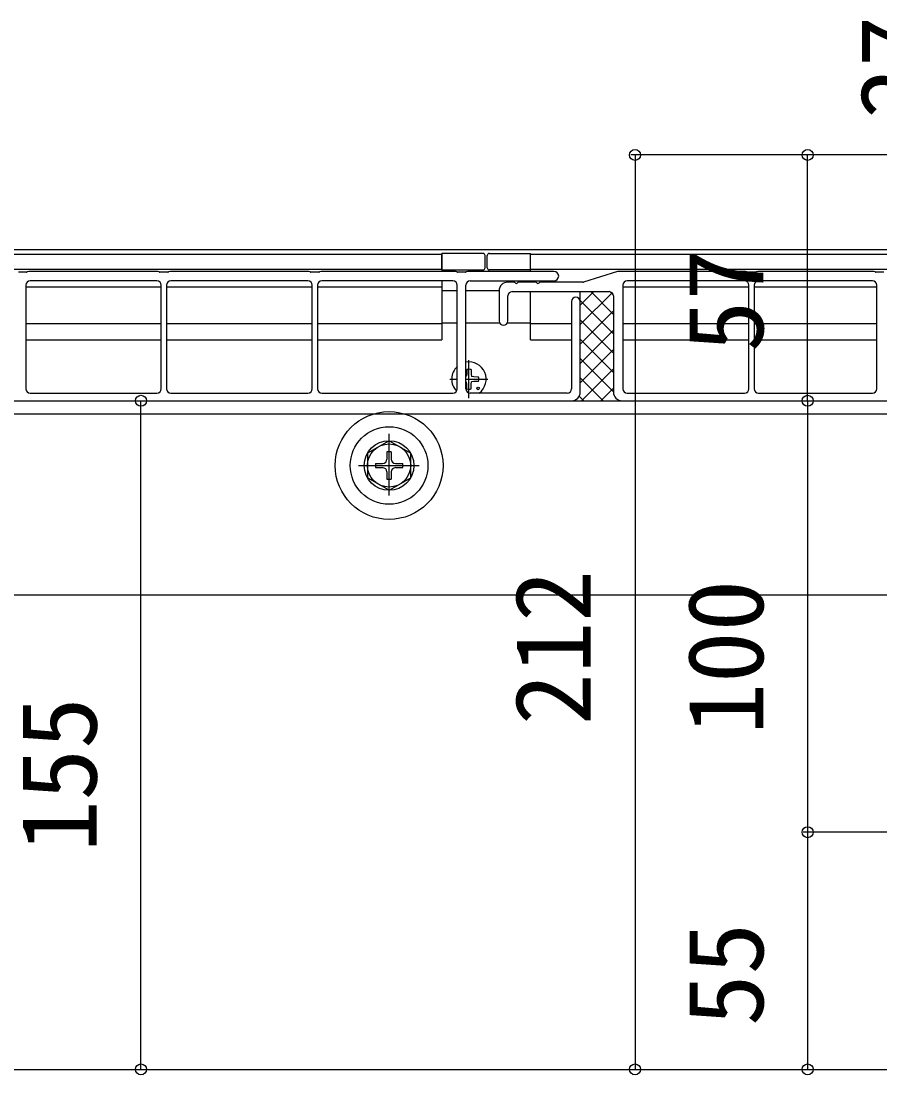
# Model space of a CAD drawing. Units: millimetres, scale not verified. Extents: x -1050 to 1050, y -1570 to 1562.
# Drawn here: x 217.2 to 416.2, y -1089.3 to -845 of the extents above; entities that cross this region are included whole.
import ezdxf
from ezdxf.enums import TextEntityAlignment as Align

# ---------------------------------------------------------------- set-up
doc = ezdxf.new("R2010")
doc.units = ezdxf.units.MM
doc.header["$LTSCALE"] = 8
for name, color, linetype in [('0-4_YKK_12', 2, 'Continuous'), ('0-5_YKK_13', 4, 'Continuous'), ('0-6_YKK_D', 6, 'Continuous')]:
    doc.layers.add(name, color=color, linetype=linetype)
doc.styles.add('ＭＳ ゴシック', font='')
doc.styles.get('ＭＳ ゴシック').set_extended_font_data('MS Gothic')

msp = doc.modelspace()

# ---------------------------------------------------------------- linework, layer by layer
at = {"layer": '0-4_YKK_12'}
for p, q in [((60.25, -899.002), (314.75, -899.002)), ((314.75, -899.002), (314.75, -903.002)), ((335.25, -903.002), (335.25, -899.002)), ((335.25, -899.002), (509.25, -899.002)), ((60.25, -902.502), (314.75, -902.502)), ((335.25, -902.502), (509.25, -902.502)), ((314.75, -905.202), (314.75, -918.873)), ((218.3, -906.602), (249.7, -906.602)), ((250.9, -906.602), (284.7, -906.602)), ((285.9, -906.602), (314.75, -906.602)), ((318.3, -907.502), (314.75, -907.502)), ((328, -907.502), (320.3, -907.502)), ((335.25, -918.873), (335.25, -907.702)), ((356.7, -906.602), (385.9, -906.602)), ((387.1, -906.602), (415.5, -906.602)), ((218.3, -915.074), (249.7, -915.074)), ((250.9, -915.074), (284.7, -915.074)), ((285.9, -915.074), (314.75, -915.074)), ((318.3, -915.002), (314.75, -915.002)), ((328.134, -915.002), (320.3, -915.002)), ((335.25, -915.002), (329.866, -915.002)), ((335.25, -915.074), (344.8, -915.074)), ((356.7, -915.074), (385.9, -915.074)), ((387.1, -915.074), (415.5, -915.074)), ((218.3, -918.873), (249.7, -918.873)), ((250.9, -918.873), (284.7, -918.873)), ((285.9, -918.873), (314.75, -918.873)), ((335.25, -918.873), (344.8, -918.873)), ((356.7, -918.873), (385.9, -918.873)), ((387.1, -918.873), (415.5, -918.873)), ((95, -936.002), (562, -936.002)), ((95, -978.002), (562, -978.002))]:
    msp.add_line(p, q, dxfattribs=at)
for points in [[(521.718, -898.002), (-526, -898.002), (-526, -898.852)], [(-526, -1088.002), (560, -1088.002), (560, -1038.002)]]:
    msp.add_lwpolyline(points, dxfattribs=at)
msp.add_circle((302.5, -948.002), 9, dxfattribs=at)
at = {"layer": '0-5_YKK_13'}
for p, q in [((324.25, -898.852), (314.75, -898.852)), ((314.75, -902.652), (314.75, -898.852)), ((325.75, -898.852), (335.25, -898.852)), ((335.25, -902.652), (335.25, -898.852)), ((324.75, -902.152), (324.75, -899.352)), ((325.25, -902.152), (325.25, -899.352)), ((218.477, -903.152), (216.623, -903.152)), ((218.98, -903.023), (218.62, -903.131)), ((248.727, -903.002), (219.123, -903.002)), ((249.23, -903.131), (248.87, -903.023)), ((251.227, -903.152), (249.373, -903.152)), ((251.73, -903.023), (251.37, -903.131)), ((283.727, -903.002), (251.873, -903.002)), ((284.23, -903.131), (283.87, -903.023)), ((286.227, -903.152), (284.373, -903.152)), ((286.73, -903.023), (286.37, -903.131)), ((317.727, -903.002), (286.873, -903.002)), ((314.75, -902.652), (323.75, -902.652)), ((318.23, -903.131), (317.87, -903.023)), ((320.227, -903.152), (318.373, -903.152)), ((320.73, -903.023), (320.37, -903.131)), ((340.7, -903.002), (320.873, -903.002)), ((323.75, -902.652), (324.25, -902.652)), ((326.25, -902.652), (325.75, -902.652)), ((335.25, -902.652), (326.25, -902.652)), ((355.427, -903.025), (347.573, -905.479)), ((384.927, -903.002), (355.576, -903.002)), ((385.43, -903.131), (385.07, -903.023)), ((387.427, -903.152), (385.573, -903.152)), ((387.93, -903.023), (387.57, -903.131)), ((414.677, -903.002), (388.073, -903.002)), ((415.18, -903.131), (414.82, -903.023)), ((417.177, -903.152), (415.323, -903.152)), ((218.3, -906.202), (218.3, -930.202)), ((248.7, -905.202), (219.3, -905.202)), ((249.7, -930.202), (249.7, -906.202)), ((250.9, -906.202), (250.9, -930.202)), ((283.7, -905.202), (251.9, -905.202)), ((284.7, -930.202), (284.7, -906.202)), ((285.9, -906.202), (285.9, -930.202)), ((317.3, -905.202), (286.9, -905.202)), ((318.3, -930.202), (318.3, -906.202)), ((320.3, -930.202), (320.3, -906.202)), ((321.3, -905.202), (340.7, -905.202)), ((331.48, -905.502), (330, -905.502)), ((336.48, -905.502), (332.52, -905.502)), ((347.424, -905.502), (337.52, -905.502)), ((356.7, -906.202), (356.7, -930.202)), ((384.9, -905.202), (357.7, -905.202)), ((385.9, -930.202), (385.9, -906.202)), ((387.1, -906.202), (387.1, -930.202)), ((414.5, -905.202), (388.1, -905.202)), ((415.5, -930.202), (415.5, -906.202)), ((328, -907.502), (328, -914.502)), ((330, -914.502), (330, -908.702)), ((331, -907.702), (353.5, -907.702)), ((346.8, -910.002), (346.8, -907.702)), ((346.8, -910.858), (349.956, -907.702)), ((346.8, -915.348), (354.18, -907.969)), ((354.5, -912.961), (349.241, -907.702)), ((354.464, -908.435), (353.767, -907.738)), ((354.5, -908.702), (354.5, -931.002)), ((344.8, -910.002), (344.8, -930.202)), ((354.5, -917.452), (346.8, -909.752)), ((346.8, -931.002), (346.8, -910.002)), ((346.8, -919.838), (354.5, -912.138)), ((354.5, -921.942), (346.8, -914.242)), ((346.8, -924.329), (354.5, -916.629)), ((354.5, -926.432), (346.8, -918.732)), ((346.8, -928.819), (354.5, -921.119)), ((354.5, -930.922), (346.8, -923.222)), ((320.5, -925.757), (320.481, -926.865)), ((321, -932.402), (321, -923.602)), ((321.5, -925.757), (321.519, -926.865)), ((347.107, -933.002), (354.5, -925.609)), ((316.6, -928.002), (318.3, -928.002)), ((320.3, -927.398), (320.38, -927.382)), ((320.3, -928.002), (325.4, -928.002)), ((320.481, -926.865), (320.38, -927.382)), ((321.519, -926.865), (321.62, -927.382)), ((322.137, -927.483), (321.62, -927.382)), ((323.245, -927.502), (322.137, -927.483)), ((352.09, -933.002), (346.8, -927.712)), ((320.3, -928.606), (320.38, -928.622)), ((320.481, -929.139), (320.38, -928.622)), ((320.5, -930.247), (320.481, -929.139)), ((321.5, -930.247), (321.519, -929.139)), ((321.519, -929.139), (321.62, -928.622)), ((322.137, -928.521), (321.62, -928.622)), ((323.245, -928.502), (322.137, -928.521)), ((351.597, -933.002), (354.5, -930.099)), ((66.3, -933.002), (344.8, -933.002)), ((219.3, -931.202), (248.7, -931.202)), ((251.9, -931.202), (283.7, -931.202)), ((286.9, -931.202), (317.3, -931.202)), ((343.8, -931.202), (321.3, -931.202)), ((344.3, -933.002), (356.5, -933.002)), ((347.6, -933.002), (346.556, -931.959)), ((356.087, -933.002), (356.123, -932.966)), ((356.5, -933.002), (553, -933.002)), ((357.7, -931.202), (384.9, -931.202)), ((388.1, -931.202), (414.5, -931.202)), ((302.5, -942.252), (297.5, -945.139)), ((302.5, -954.955), (302.5, -940.671)), ((302.5, -942.252), (307.5, -945.139)), ((297.5, -945.139), (297.5, -950.865)), ((302, -944.852), (302, -946.502)), ((303, -944.852), (302, -944.852)), ((303, -944.852), (303, -946.502)), ((307.5, -950.865), (307.5, -945.139)), ((299.35, -947.502), (301, -947.502)), ((299.35, -947.502), (299.35, -948.502)), ((304, -947.502), (305.65, -947.502)), ((305.65, -948.502), (305.65, -947.502)), ((295.433, -948.002), (309.494, -948.002)), ((299.35, -948.502), (301, -948.502)), ((302, -949.502), (302, -951.152)), ((303, -949.502), (303, -951.152)), ((304, -948.502), (305.65, -948.502)), ((302.5, -953.752), (297.5, -950.865)), ((302, -951.152), (303, -951.152)), ((302.5, -953.752), (307.5, -950.865))]:
    msp.add_line(p, q, dxfattribs=at)
for centre, radius in [((323.121, -930.123), 0.3), ((302.5, -948.002), 12.5), ((302.5, -948.002), 5.75), ((302.5, -948.002), 5)]:
    msp.add_circle(centre, radius, dxfattribs=at)
for centre, radius, start, end in [((324.25, -899.352), 0.5, 0, 90), ((325.75, -899.352), 0.5, 90, 180), ((218.477, -902.652), 0.5, 270, 286.69924), ((219.123, -903.502), 0.5, 90, 106.69924), ((248.727, -903.502), 0.5, 73.30076, 90), ((249.373, -902.652), 0.5, 253.30076, 270), ((251.227, -902.652), 0.5, 270, 286.69924), ((251.873, -903.502), 0.5, 90, 106.69924), ((283.727, -903.502), 0.5, 73.30076, 90), ((284.373, -902.652), 0.5, 253.30076, 270), ((286.227, -902.652), 0.5, 270, 286.69924), ((286.873, -903.502), 0.5, 90, 106.69924), ((317.727, -903.502), 0.5, 73.30076, 90), ((318.373, -902.652), 0.5, 253.30076, 270), ((320.227, -902.652), 0.5, 270, 286.69924), ((320.873, -903.502), 0.5, 90, 106.69924), ((324.25, -902.152), 0.5, 270, 0), ((325.75, -902.152), 0.5, 180, 270), ((340.7, -904.102), 1.1, 270, 90), ((355.576, -903.502), 0.5, 90, 107.35402), ((384.927, -903.502), 0.5, 73.30076, 90), ((385.573, -902.652), 0.5, 253.30076, 270), ((387.427, -902.652), 0.5, 270, 286.69924), ((388.073, -903.502), 0.5, 90, 106.69924), ((414.677, -903.502), 0.5, 73.30076, 90), ((415.323, -902.652), 0.5, 253.30076, 270), ((219.3, -906.202), 1, 90, 180), ((248.7, -906.202), 1, 0, 90), ((251.9, -906.202), 1, 90, 180), ((283.7, -906.202), 1, 0, 90), ((286.9, -906.202), 1, 90, 180), ((317.3, -906.202), 1, 0, 90), ((321.3, -906.202), 1, 90, 180), ((330, -907.502), 2, 90, 180), ((331.48, -905.802), 0.3, 30, 90), ((332, -905.502), 0.3, 210, 330), ((332.52, -905.802), 0.3, 90, 150), ((336.48, -905.802), 0.3, 30, 90), ((337, -905.502), 0.3, 210, 330), ((337.52, -905.802), 0.3, 90, 150), ((347.424, -905.002), 0.5, 270, 287.35402), ((357.7, -906.202), 1, 90, 180), ((384.9, -906.202), 1, 0, 90), ((388.1, -906.202), 1, 90, 180), ((414.5, -906.202), 1, 360, 90), ((331, -908.702), 1, 90, 180), ((353.5, -908.702), 1, 0, 90), ((345.8, -910.002), 1, 0, 180), ((329, -914.502), 1, 180, 0), ((321, -928.002), 4, 132.45415, 223.91591), ((321, -928.002), 4, 306.8699, 100.07866), ((321, -928.002), 2.3, 77.44414, 102.55586), ((321, -928.002), 2.3, 347.44414, 12.55586), ((219.3, -930.202), 1, 180, 270), ((248.7, -930.202), 1, 270, 0), ((251.9, -930.202), 1, 180, 270), ((283.7, -930.202), 1, 270, 0), ((286.9, -930.202), 1, 180, 270), ((317.3, -930.202), 1, 270, 0), ((321.3, -930.202), 1, 180, 270), ((321, -928.002), 2.3, 257.44414, 282.55586), ((343.8, -930.202), 1, 270, 0), ((357.7, -930.202), 1, 180, 270), ((384.9, -930.202), 1, 270, 0), ((388.1, -930.202), 1, 180, 270), ((414.5, -930.202), 1, 270, 360), ((344.8, -931.002), 2, 270, 0), ((356.5, -931.002), 2, 180, 270), ((301, -946.502), 1, 270, 0), ((304, -946.502), 1, 180, 270), ((301, -949.502), 1, 0, 90), ((304, -949.502), 1, 90, 180)]:
    msp.add_arc(centre, radius, start, end, dxfattribs=at)
at = {"layer": '0-6_YKK_D'}
for p, q in [((539.013, -876.002), (358.5, -876.002)), ((359.5, -876.002), (359.5, -1088.002)), ((539.013, -876.002), (398.5, -876.002)), ((399.5, -933.002), (399.5, -876.002)), ((245, -1088.002), (245, -933.002)), ((399.5, -933.002), (399.5, -1033.002)), ((534.3, -1033.002), (398.5, -1033.002)), ((534.3, -1033.002), (398.5, -1033.002)), ((399.5, -1033.002), (399.5, -1088.002))]:
    msp.add_line(p, q, dxfattribs=at)
for centre in [(359.5, -876.002), (399.5, -876.002), (245, -933.002), (399.5, -933.002), (399.5, -933.002), (399.5, -1033.002), (399.5, -1033.002), (245, -1088.002), (359.5, -1088.002), (399.5, -1088.002)]:
    msp.add_circle(centre, 1.275, dxfattribs=at)

# ---------------------------------------------------------------- texts
at = {"layer": '0-6_YKK_D', "style": 'ＭＳ ゴシック'}
for s, p in [('27', (434.5, -867.675)), ('57', (394.5, -921.752)), ('212', (354.5, -1008.184)), ('100', (394.5, -1010.411)), ('155', (240, -1037.638)), ('55', (394.5, -1077.957))]:
    msp.add_text(s, height=17.6, rotation=90, dxfattribs=at).set_placement(p, align=Align.BOTTOM_LEFT)

doc.saveas('drawing.dxf')
